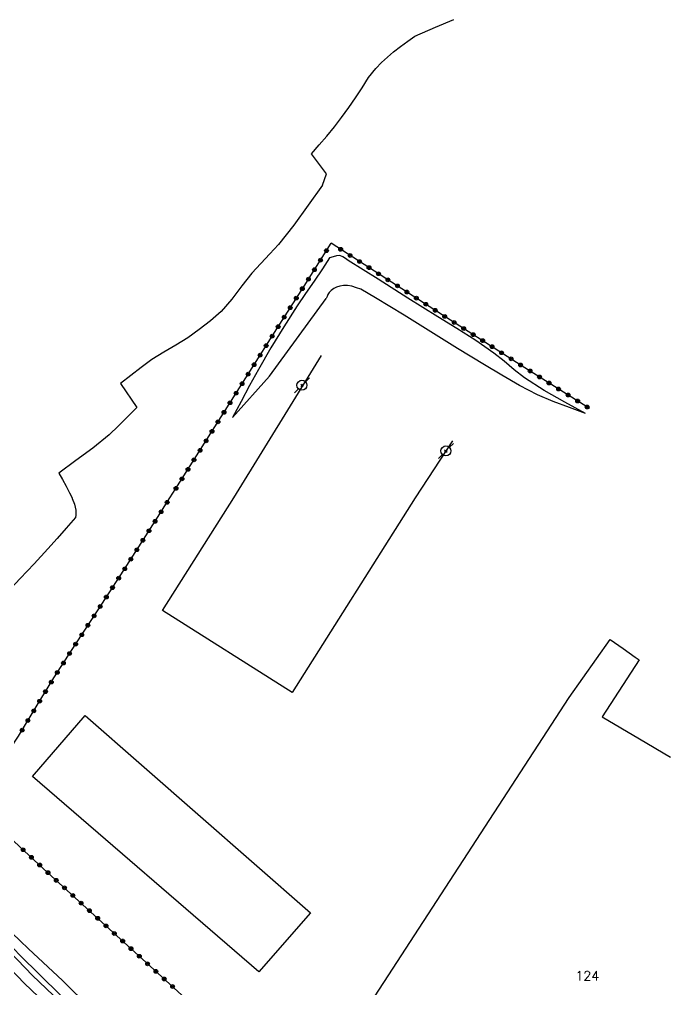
# Model space of a CAD drawing. Header units: millimetres. Extents: x 135999 to 137000, y 128000 to 129000.
# Drawn here: x 136294.3 to 136380.6, y 128610.5 to 128739.8 of the extents above; entities that cross this region are included whole.
import ezdxf
from ezdxf.enums import TextEntityAlignment as Align

# ---------------------------------------------------------------- set-up
doc = ezdxf.new("R2010")
doc.units = ezdxf.units.MM
doc.layers.get('0').update_dxf_attribs({"linetype": 'CONTINUOUS'})
for name, color, linetype in [('W0101', 7, 'CONTINUOUS'), ('W0104', 1, 'CONTINUOUS'), ('W0211', 2, 'CONTINUOUS'), ('W0214', 2, 'CONTINUOUS'), ('W0323', 7, 'CONTINUOUS'), ('W0330', 7, 'CONTINUOUS'), ('W0473', 7, 'CONTINUOUS'), ('W0700', 7, 'CONTINUOUS'), ('W0991', 7, 'CONTINUOUS')]:
    doc.layers.add(name, color=color, linetype=linetype)
doc.styles.get("Standard").update_dxf_attribs({"font": 'romans.shx', "width": 0.85})

# ---------------------------------------------------------------- blocks, each defined once
blk = doc.blocks.new('T473')
for p, q in [((-0.166667, 0.166667), (0.166667, -0.166667)), ((-0.166667, -0.166667), (0.166667, 0.166667)), ((0.500001, 0.500001), (1.000002, 1.000002)), ((-1.000002, -1.000002), (-0.500001, -0.500001))]:
    blk.add_line(p, q)
blk.add_ellipse((0, 0), major_axis=(0.471405, 0.471405), ratio=1, start_param=5.4977871438, end_param=11.780972451)
blk = doc.blocks.new('t323o')
at = {"color": 0, "linetype": 'Continuous'}
for radius in [0.25, 0.15]:
    blk.add_circle((0, 0), radius, dxfattribs=at)

msp = doc.modelspace()

# ---------------------------------------------------------------- linework, layer by layer
at = {"layer": 'W0101'}
msp.add_lwpolyline([(136351.36, 128595.61), (136338.21, 128604.16), (136367.62, 128649.4), (136373.09, 128657.15), (136374.83, 128655.92), (136376.44, 128654.79), (136376.96, 128654.41), (136372.03, 128646.82), (136377.02, 128643.88), (136381.13, 128641.45)], dxfattribs=at)
at = {"layer": 'W0104'}
for points in [[(136322.91, 128676), (136334.62, 128694.97)], [(136352.07, 128683.6), (136347.09, 128676)], [(136313.44, 128660.99), (136322.91, 128676)], [(136347.09, 128676), (136330.72, 128650.08), (136313.44, 128660.99)]]:
    msp.add_lwpolyline(points, dxfattribs=at)
msp.add_lwpolyline([(136326.27, 128612.83), (136296.1, 128638.86), (136303.11, 128646.99), (136333.17, 128620.71)], close=True, dxfattribs=at)
at = {"layer": 'W0211'}
for points in [[(136369.8, 128687.23), (136367.05, 128688.77), (136364.3, 128690.31), (136361.67, 128692.01), (136360.3, 128693.09), (136358.97, 128694.22), (136357.61, 128695.3), (136355.17, 128696.99), (136352.65, 128698.56), (136350.12, 128700.12), (136346.14, 128702.64), (136342.15, 128705.14), (136338.15, 128707.64), (136337.8, 128707.89), (136337.45, 128708.14), (136337.08, 128708.29), (136336.62, 128708.28), (136336.15, 128708.13), (136335.67, 128707.99), (136335.36, 128707.5), (136335.05, 128707.01), (136334.74, 128706.52), (136333.63, 128704.87), (136332.49, 128703.24), (136331.37, 128701.6), (136329.59, 128698.81), (136327.88, 128695.98), (136326.22, 128693.11), (136325.04, 128690.99), (136323.9, 128688.84), (136322.75, 128686.7)], [(136241.38, 128676), (136244.6, 128671.95), (136248.8, 128666.64), (136252.17, 128662.33), (136255.53, 128658.01), (136258.97, 128653.76), (136262.67, 128649.45), (136266.45, 128645.2), (136270.26, 128640.99), (136274.27, 128636.64), (136278.32, 128632.33), (136282.37, 128628.02), (136286.34, 128623.69), (136290.31, 128619.36), (136294.36, 128615.11), (136299.82, 128609.75), (136305.41, 128604.53), (136311.01, 128599.3)]]:
    msp.add_lwpolyline(points, dxfattribs=at)
at = {"layer": 'W0214'}
for points in [[(136369.8, 128687.23), (136367.66, 128688.03), (136365.52, 128688.83), (136363.42, 128689.72), (136361.02, 128690.97), (136358.67, 128692.35), (136356.34, 128693.75), (136352.76, 128695.92), (136349.21, 128698.13), (136345.65, 128700.34), (136343.73, 128701.5), (136341.8, 128702.66), (136339.87, 128703.82), (136339.27, 128704.01), (136338.67, 128704.21), (136338.06, 128704.31), (136337.57, 128704.3), (136337.07, 128704.22), (136336.6, 128704.07), (136336.24, 128703.89), (136335.91, 128703.66), (136335.63, 128703.38), (136335.48, 128703.13), (136335.36, 128702.86), (136335.23, 128702.58)], [(136327.69, 128692.24), (136335.23, 128702.58)], [(136327.69, 128692.24), (136322.75, 128686.7)], [(136242.77, 128676), (136246.2, 128671.79), (136249.9, 128667.35), (136253.6, 128662.91), (136256.88, 128658.99), (136260.16, 128655.09), (136263.45, 128651.18), (136267.41, 128646.48), (136271.39, 128641.78), (136275.4, 128637.12), (136279.1, 128632.87), (136282.83, 128628.64), (136286.66, 128624.52), (136291.05, 128620.16), (136295.57, 128615.92), (136300.08, 128611.67), (136303.9, 128607.92), (136307.72, 128604.16), (136311.62, 128600.49), (136315.2, 128597.37), (136318.84, 128594.31), (136322.48, 128591.25)]]:
    msp.add_lwpolyline(points, dxfattribs=at)
at = {"layer": 'W0323'}
for points in [[(136314.41, 128676), (136315.2, 128677.24), (136318.49, 128682.44), (136321.77, 128687.64), (136325.05, 128692.83), (136328.66, 128698.54), (136332.29, 128704.24), (136335.91, 128709.94)], [(136370.33, 128687.92), (136361.72, 128693.35), (136348.95, 128701.53), (136335.91, 128709.94)], [(136318.08, 128607.84), (136311.23, 128614.1), (136304.37, 128620.35), (136297.53, 128626.63), (136294.36, 128629.55), (136291.2, 128632.48), (136288.04, 128635.4), (136289.29, 128637.09), (136290.54, 128638.77), (136291.76, 128640.47), (136292.01, 128640.86), (136294.23, 128644.26), (136296.58, 128648.15), (136298.95, 128652.02), (136301.88, 128656.57), (136304.84, 128661.1), (136307.79, 128665.63), (136310.27, 128669.5), (136312.74, 128673.37), (136314.41, 128676)]]:
    msp.add_lwpolyline(points, dxfattribs=at)
at = {"layer": 'W0330'}
for points in [[(136334.74, 128717.69), (136335.28, 128719.2), (136333.29, 128721.85), (136334.32, 128723.04), (136335.34, 128724.23), (136336.33, 128725.44), (136337.3, 128726.72), (136338.24, 128728.02), (136339.17, 128729.33), (136340.03, 128730.66), (136340.89, 128732.01), (136341.85, 128733.25), (136342.6, 128734.01), (136343.4, 128734.73), (136344.22, 128735.43), (136345.15, 128736.15), (136346.11, 128736.85), (136347.07, 128737.55), (136349.8, 128738.72), (136352.26, 128739.77)], [(136334.74, 128717.69), (136332.83, 128715.03), (136330.92, 128712.36), (136328.89, 128709.79), (136327.72, 128708.51), (136326.51, 128707.25), (136325.33, 128705.97), (136323.98, 128704.25), (136322.68, 128702.48), (136321.25, 128700.85), (136319.84, 128699.59), (136318.33, 128698.44), (136316.78, 128697.34), (136315.2, 128696.35), (136313.59, 128695.42), (136312.02, 128694.43), (136310.59, 128693.4), (136309.2, 128692.33), (136307.8, 128691.25), (136310, 128688.07), (136308.78, 128686.84), (136307.55, 128685.6), (136306.3, 128684.42), (136304.13, 128682.64), (136301.87, 128680.97), (136299.61, 128679.31), (136300.1, 128678.44), (136300.6, 128677.58), (136301.04, 128676.69), (136301.36, 128676)], [(136301.36, 128676), (136301.39, 128675.93), (136301.71, 128675.15), (136301.88, 128674.35), (136301.88, 128674.02), (136301.85, 128673.7), (136301.83, 128673.37), (136300.6, 128671.98), (136299.37, 128670.58), (136298.13, 128669.2), (136296.3, 128667.21), (136294.44, 128665.24), (136292.59, 128663.28)]]:
    msp.add_lwpolyline(points, dxfattribs=at)
at = {"layer": 'W0700'}
for points in [[(136238.43, 128676), (136247.92, 128664.14), (136258.02, 128651.89), (136269.23, 128638.6), (136281.82, 128624.99), (136295.02, 128611.28), (136307.99, 128598.94), (136318.33, 128589.66)], [(136240.39, 128676), (136249.1, 128665.1), (136259.19, 128652.87), (136270.38, 128639.61), (136282.93, 128626.04), (136296.09, 128612.36), (136309.03, 128600.06), (136319.35, 128590.8)]]:
    msp.add_lwpolyline(points, dxfattribs=at)

# ---------------------------------------------------------------- block references
at = {"layer": 'W0323'}
for p, rotation in [((136335.28, 128708.95), 57.56393773647297), ((136337.17, 128709.13), 147.1815682443902), ((136338.43, 128708.31), 147.1815682443902), ((136334.48, 128707.68), 57.56393773647297), ((136339.69, 128707.5), 147.1815682443902), ((136340.95, 128706.69), 147.1815682443902), ((136333.67, 128706.41), 57.56393773647297), ((136342.21, 128705.87), 147.1815682443902), ((136332.87, 128705.15), 57.56393773647297), ((136343.47, 128705.06), 147.1815682443902), ((136344.74, 128704.25), 147.1815682443902), ((136332.06, 128703.88), 57.556779396877), ((136346, 128703.44), 147.1815682443902), ((136331.26, 128702.62), 57.556779396877), ((136347.26, 128702.62), 147.1815682443902), ((136348.52, 128701.81), 147.1815682443902), ((136330.45, 128701.35), 57.556779396877), ((136349.78, 128701), 147.3757921227447), ((136351.04, 128700.19), 147.3757921227447), ((136329.65, 128700.09), 57.556779396877), ((136352.31, 128699.38), 147.3757921227447), ((136328.84, 128698.82), 57.556779396877), ((136353.57, 128698.57), 147.3757921227447), ((136354.83, 128697.76), 147.3757921227447), ((136328.04, 128697.55), 57.61338186461302), ((136356.1, 128696.96), 147.3757921227447), ((136326.43, 128695.02), 57.61338186461302), ((136327.24, 128696.29), 57.61338186461302), ((136357.36, 128696.15), 147.3757921227447), ((136358.62, 128695.34), 147.3757921227447), ((136325.63, 128693.75), 57.61338186461302), ((136359.89, 128694.53), 147.3757921227447), ((136361.15, 128693.72), 147.3757921227447), ((136324.83, 128692.49), 57.73763358046331), ((136362.42, 128692.92), 147.7158659265303), ((136324.03, 128691.22), 57.73763358046331), ((136363.68, 128692.12), 147.7158659265303), ((136364.95, 128691.31), 147.7158659265303), ((136323.23, 128689.95), 57.73763358046331), ((136366.22, 128690.51), 147.7158659265303), ((136322.42, 128688.68), 57.73763358046331), ((136367.49, 128689.71), 147.7158659265303), ((136368.76, 128688.91), 147.7158659265303), ((136321.62, 128687.41), 57.78410229979097), ((136370.02, 128688.11), 147.7158659265303), ((136320.82, 128686.14), 57.78410229979097), ((136320.02, 128684.87), 57.78410229979097), ((136319.23, 128683.6), 57.78410229979097), ((136318.43, 128682.34), 57.67539877501569), ((136317.62, 128681.07), 57.67539877501569), ((136316.82, 128679.8), 57.67539877501569), ((136316.02, 128678.53), 57.67539877501569), ((136315.22, 128677.27), 57.67539877501569), ((136314.04, 128675.41), 57.54853960113642), ((136313.23, 128674.15), 57.54853960113642), ((136312.43, 128672.88), 57.46185106852572), ((136311.62, 128671.62), 57.46185106852572), ((136310.81, 128670.35), 57.46185106852572), ((136310.01, 128669.09), 57.3269718993142), ((136308.39, 128666.56), 57.3269718993142), ((136309.2, 128667.83), 57.3269718993142), ((136307.58, 128665.3), 56.96813793233404), ((136306.76, 128664.04), 56.96813793233404), ((136305.94, 128662.79), 56.96813793233404), ((136305.12, 128661.53), 56.96813793233404), ((136304.3, 128660.27), 56.80341890940473), ((136303.48, 128659.02), 56.80341890940473), ((136302.66, 128657.76), 56.80341890940473), ((136301.84, 128656.51), 57.20620798245654), ((136301.03, 128655.25), 57.20620798245654), ((136300.21, 128653.99), 57.20620798245654), ((136299.4, 128652.72), 57.20620798245654), ((136298.6, 128651.45), 58.53392768320006), ((136297.82, 128650.18), 58.53392768320006), ((136297.04, 128648.9), 58.53392768320006), ((136296.26, 128647.61), 58.86957947373425), ((136295.48, 128646.33), 58.86957947373425), ((136294.71, 128645.05), 58.86957947373425), ((136294.84, 128629.11), 137.2943672902913), ((136295.95, 128628.09), 137.2943672902913), ((136297.05, 128627.07), 137.2943672902913), ((136298.15, 128626.06), 137.4671779806583), ((136299.26, 128625.04), 137.4671779806583), ((136300.36, 128624.03), 137.4671779806583), ((136301.47, 128623.02), 137.4671779806583), ((136302.57, 128622), 137.4671779806583), ((136303.68, 128620.99), 137.4671779806583), ((136304.78, 128619.97), 137.624565264151), ((136305.89, 128618.96), 137.624565264151), ((136307, 128617.95), 137.624565264151), ((136308.11, 128616.94), 137.624565264151), ((136309.22, 128615.93), 137.624565264151), ((136310.33, 128614.92), 137.624565264151), ((136311.43, 128613.91), 137.6158434223785), ((136312.54, 128612.9), 137.6158434223785), ((136313.65, 128611.89), 137.6158434223785), ((136314.76, 128610.88), 137.6158434223785)]:
    msp.add_blockref('t323o', p, dxfattribs=dict(at, rotation=rotation))
at = {"layer": 'W0473', "rotation": 359.9999899823337}
for p in [(136332.01, 128691.01), (136351.2, 128682.26)]:
    msp.add_blockref('T473', p, dxfattribs=at)

# ---------------------------------------------------------------- texts
at = {"layer": 'W0991'}
msp.add_text('124', height=1.25, dxfattribs=at).set_placement((136370.05, 128612.31), align=Align.MIDDLE_CENTER)

doc.saveas('drawing.dxf')
